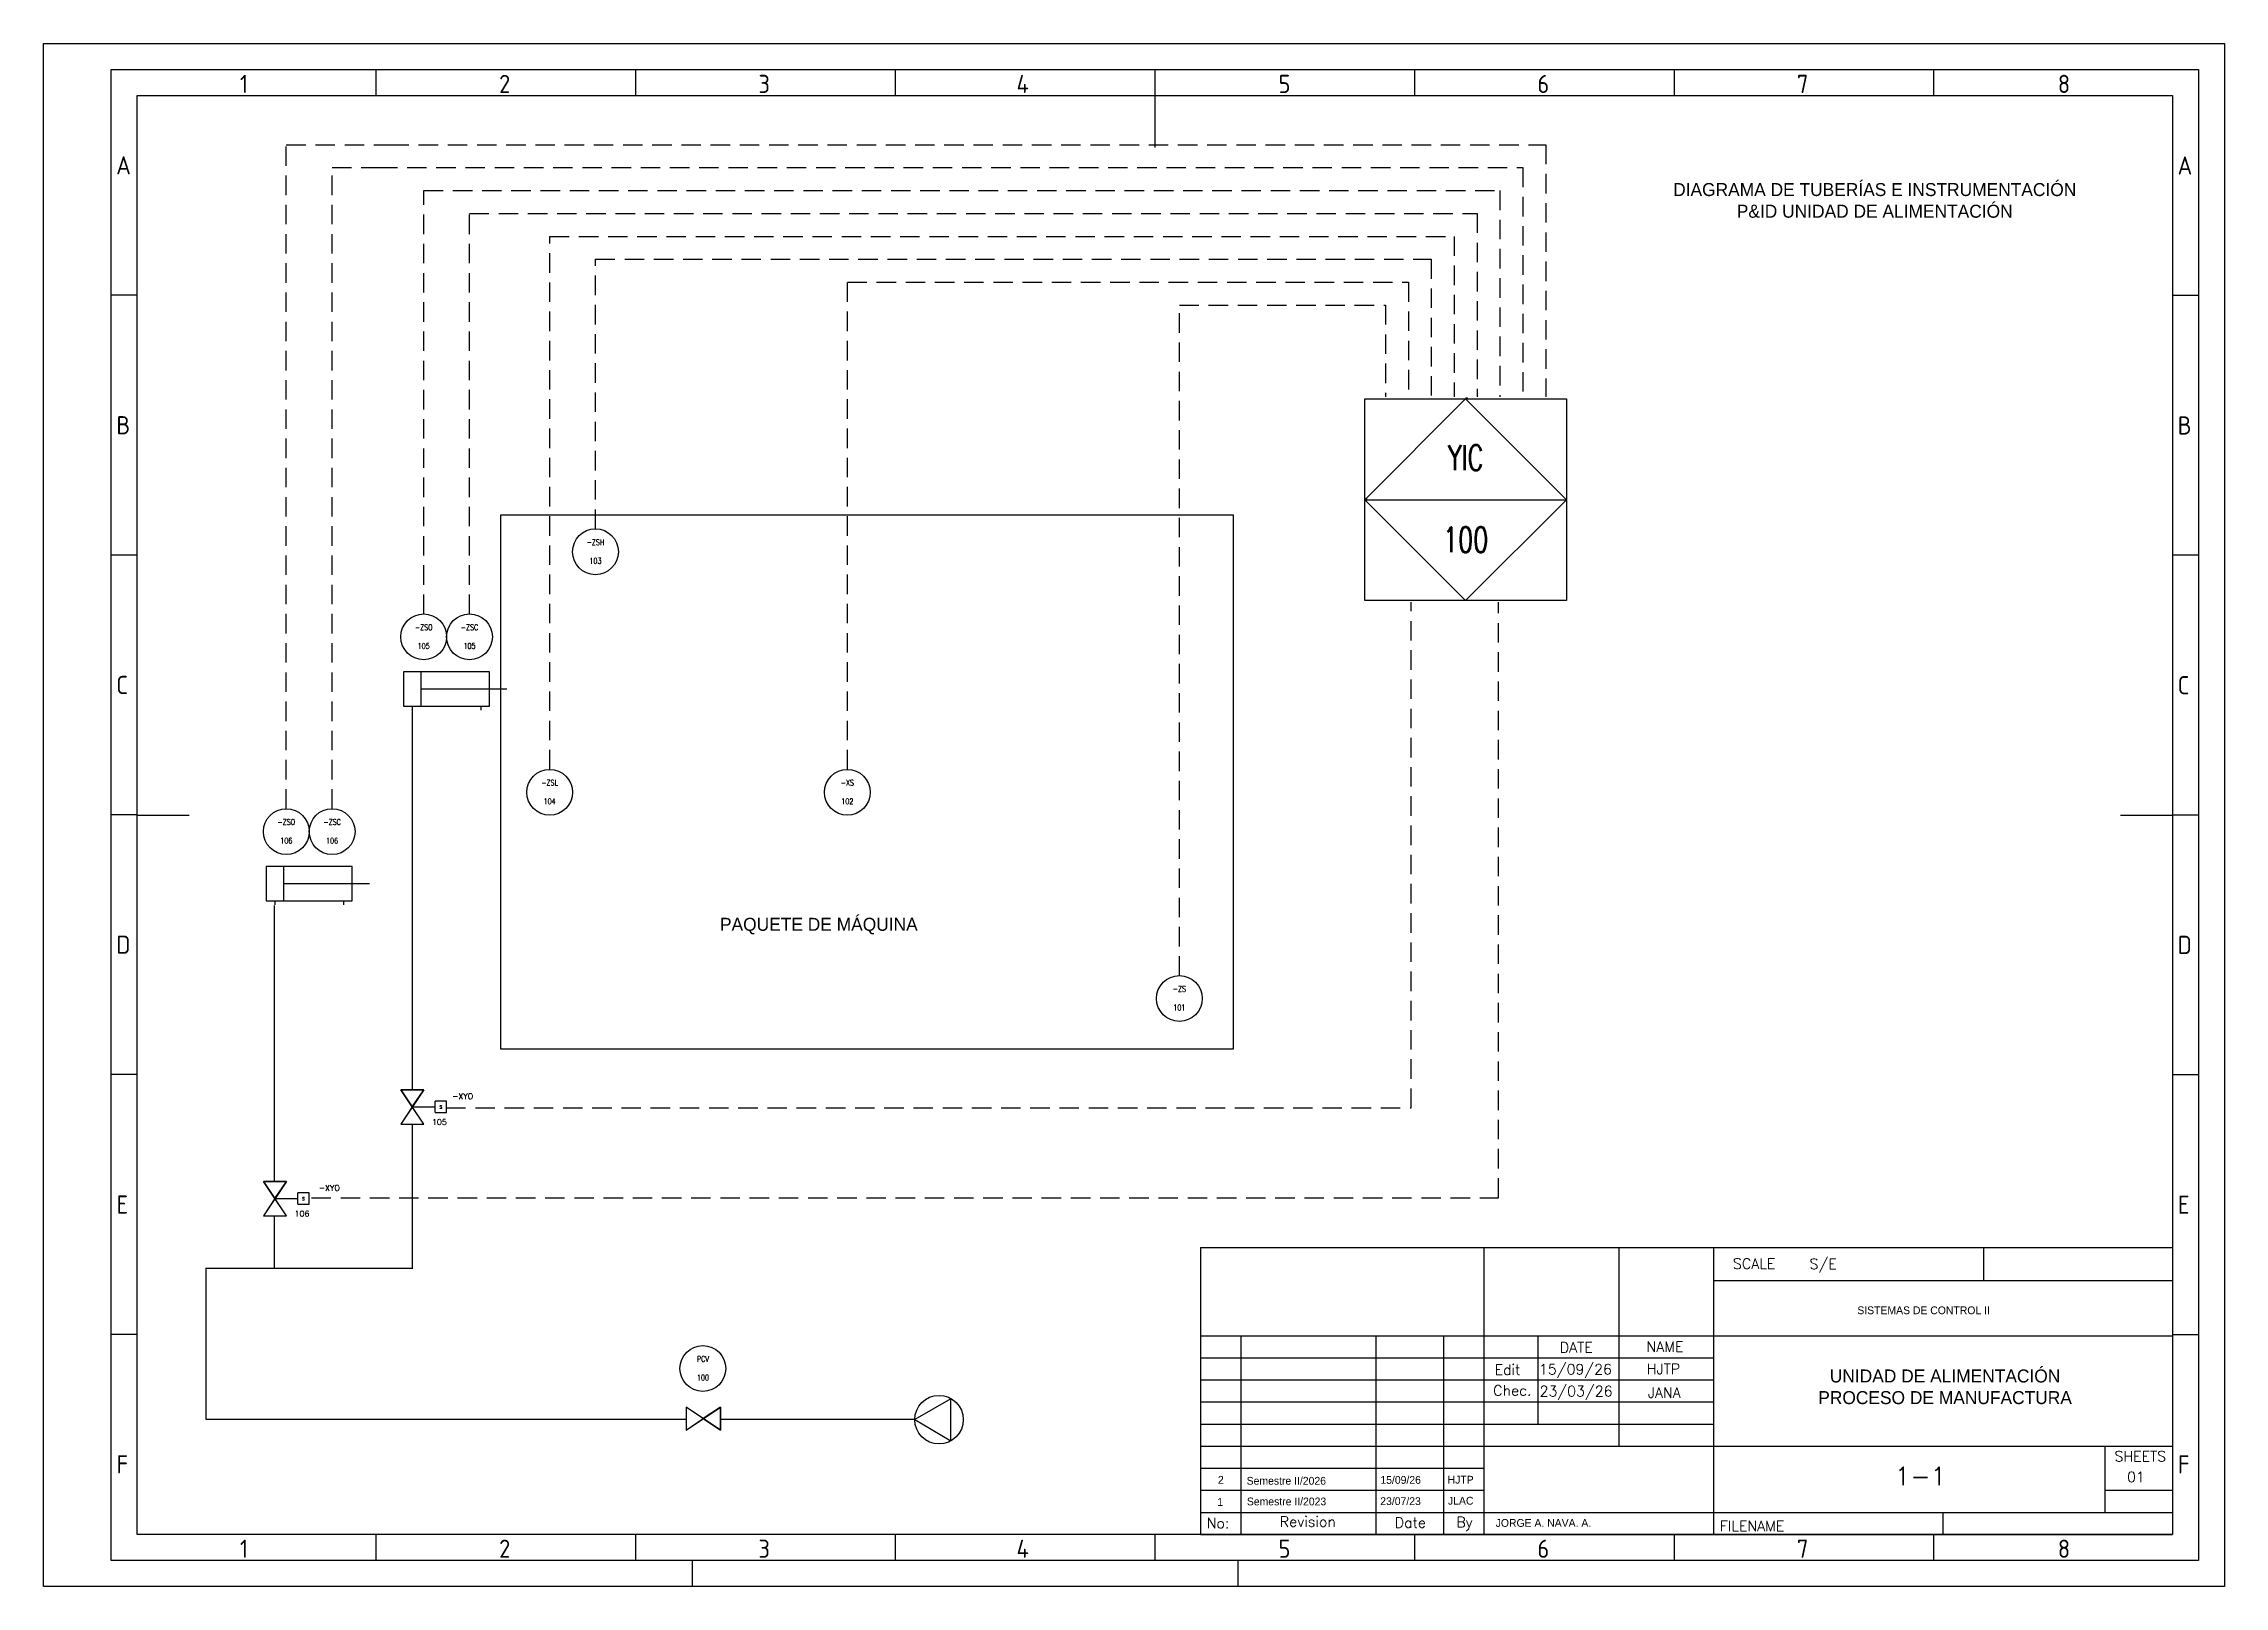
# Model space of a CAD drawing. Extents: x 2 to 422, y 0 to 297.
import ezdxf
from ezdxf.enums import TextEntityAlignment as Align

# ---------------------------------------------------------------- set-up
doc = ezdxf.new("R2010")
doc.units = 0
doc.header["$LTSCALE"] = 10
doc.linetypes.add('HIDDEN', pattern=[0.375, 0.25, -0.125])
for name, color, linetype in [('035', 5, 'Continuous'), ('07', 7, 'Continuous'), ('DESC', 7, 'Continuous'), ('MISC', 4, 'Continuous'), ('SYMS', 7, 'Continuous'), ('TAGS', 4, 'Continuous')]:
    doc.layers.add(name, color=color, linetype=linetype)
for name, color, linetype, lineweight in [('Electrico', 1, 'HIDDEN', 30), ('ELECTRONICO', 3, 'HIDDEN', 30), ('LINEA PRINCIPAL', 7, 'Continuous', 30), ('Neumatic', 140, 'Pneumatic Signal', 25)]:
    doc.layers.add(name, color=color, linetype=linetype, lineweight=lineweight)
doc.styles.add('ISO Proportional', font='isocp.shx')
doc.styles.add('WD', font='romans.shx')
doc.linetypes.add('Pneumatic Signal', pattern='A,0.25,[130,ltypeshp.shx,S=0.1,R=-30,X=0,Y=0],0.04,[130,ltypeshp.shx,S=0.1,R=-30,X=0,Y=0],1', length=1.29)

# ---------------------------------------------------------------- blocks, each defined once
blk = doc.blocks.new('HIN1_INFRONT_MAIN_PLC')
for p, q in [((-0.5, -0.5), (-0.5, 0.5)), ((-0.5, 0.5), (0.5, 0.5)), ((0.5, 0.5), (0.5, -0.5)), ((0.5, -0.5), (-0.5, -0.5))]:
    blk.add_line(p, q)
at = {"ltscale": 0.127}
blk.add_line((-0.5, 0), (0.5, 0), dxfattribs=at)
at = {"ltscale": 25.4, "flags": 128}
blk.add_lwpolyline([(0, 0.5), (-0.5, 0), (0, -0.5), (0.5, 0)], close=True, dxfattribs=at)
at = {"ltscale": 3.2258, "flags": 128}
blk.add_lwpolyline([(0, 0.5), (-0.5, 0), (0, -0.5), (0.5, 0)], close=True, dxfattribs=at)
blk.add_lwpolyline([(0, 0.5), (-0.5, 0), (0, -0.5), (0.5, 0)], close=True, dxfattribs=at)
at = {"style": 'WD', "width": 0.7}
for tag, p, height in [('TERM04', (0.021, 0.531), 0.0625), ('X2TERM04', (0, 0.5), 0.005), ('X4TERM01', (-0.5, 0), 0.005), ('X1TERM03', (0.5, 0), 0.005), ('TERM03', (0.522, 0.018), 0.0625), ('RATING1', (0.548, -0.168), 0.125), ('DESC1', (0.548, -0.327), 0.125), ('DESC2', (0.548, -0.517), 0.125), ('X8TERM02', (0, -0.5), 0.005), ('TERM02', (0.023, -0.581), 0.0625), ('DESC3', (0.548, -0.697), 0.125), ('WDTAGALT', (0.548, -0.872), 0.125)]:
    blk.add_attdef(tag, p, '', height=height, dxfattribs=at)
for tag, height, p in [('INST', 0.125, (-0.582, 0.416)), ('LOC', 0.125, (-0.582, 0.254)), ('TERM01', 0.0625, (-0.524, 0.018))]:
    blk.add_attdef(tag, text='', height=height, dxfattribs=at).set_placement(p, align=Align.RIGHT)
blk.add_attdef('XREF', text='', height=0.0625, rotation=0.0625, dxfattribs=at).set_placement((0.63, 0.377), align=Align.TOP_CENTER)
for tag, p in [('TAG1_PART1', (0, 0.147)), ('TAG1_PART2', (0, -0.26))]:
    blk.add_attdef(tag, text='', height=0.125, dxfattribs=at).set_placement(p, align=Align.CENTER)
at = {"style": 'WD', "width": 0.7, "flags": 1}
for tag, p in [('WDTYPE', (-0.577, -0.17)), ('FAMILY', (-0.579, -0.223)), ('CAT', (-0.587, -0.253)), ('MFG', (-0.586, -0.28)), ('ASSYCODE', (-0.566, -0.306))]:
    blk.add_attdef(tag, text='', height=0.01, dxfattribs=at).set_placement(p, align=Align.CENTER)
blk = doc.blocks.new('HIN1_FIELD_MOUNT')
at = {"ltscale": 3.2258}
blk.add_circle((0, 0), 0.5, dxfattribs=at)
at = {"style": 'WD', "width": 0.7}
for tag, height, p in [('INST', 0.125, (-0.454, 0.471)), ('TERM01', 0.0625, (-0.524, 0.018)), ('LOC', 0.125, (-0.454, 0.309))]:
    blk.add_attdef(tag, text='', height=height, dxfattribs=at).set_placement(p, align=Align.RIGHT)
for tag, p, height in [('X2TERM04', (0, 0.5), 0.005), ('TERM04', (0.021, 0.531), 0.0625), ('X4TERM01', (-0.5, 0), 0.005), ('X1TERM03', (0.5, 0), 0.005), ('TERM03', (0.522, 0.018), 0.0625), ('RATING1', (0.513, -0.159), 0.125), ('DESC1', (0.513, -0.318), 0.125), ('DESC2', (0.513, -0.508), 0.125), ('X8TERM02', (0, -0.5), 0.005), ('TERM02', (0.023, -0.581), 0.0625), ('WDTAGALT', (0.513, -0.863), 0.125), ('DESC3', (0.513, -0.688), 0.125)]:
    blk.add_attdef(tag, p, '', height=height, dxfattribs=at)
for tag, p in [('TAG1_PART1', (0, 0.147)), ('TAG1_PART2', (0, -0.26))]:
    blk.add_attdef(tag, text='', height=0.125, dxfattribs=at).set_placement(p, align=Align.CENTER)
blk.add_attdef('XREF', text='', height=0.0625, rotation=0.0625, dxfattribs=at).set_placement((0.546, 0.412), align=Align.TOP_CENTER)
at = {"style": 'WD', "width": 0.7, "flags": 1}
for tag, p in [('WDTYPE', (-0.535, -0.17)), ('CAT', (-0.546, -0.253)), ('MFG', (-0.544, -0.28)), ('FAMILY', (-0.537, -0.223)), ('ASSYCODE', (-0.525, -0.306))]:
    blk.add_attdef(tag, text='', height=0.01, dxfattribs=at).set_placement(p, align=Align.CENTER)
blk = doc.blocks.new('VCY1_CYL_RETRACT')
for p, q in [((0.563, 0.281), (-0.063, 0.281)), ((-0.063, 0.281), (-0.063, 0.031)), ((0.062, 0.281), (0.062, 0.031)), ((0.563, 0.031), (0.563, 0.281)), ((-0.063, 0.031), (0.563, 0.031)), ((0, 0.031), (0, 0)), ((0.062, 0.156), (0.688, 0.156)), ((0.5, 0.031), (0.5, 0))]:
    blk.add_line(p, q)
at = {"style": 'WD', "width": 0.7}
for tag, p in [('INST', (0.25, 0.656)), ('LOC', (0.25, 0.5)), ('TAG1', (0.25, 0.344))]:
    blk.add_attdef(tag, text='', height=0.125, dxfattribs=at).set_placement(p, align=Align.CENTER)
for tag, p in [('DESC1', (-0.125, 0.156)), ('DESC2', (-0.125, 0)), ('DESC3', (-0.125, -0.156)), ('WDTAGALT', (-0.125, -0.312))]:
    blk.add_attdef(tag, text='', height=0.125, dxfattribs=at).set_placement(p, align=Align.RIGHT)
at = {"linetype": 'Continuous', "style": 'WD', "flags": 9}
for tag, p in [('ASSYCODE', (0.375, 0.188)), ('MFG', (0.373, 0.205)), ('CAT', (0.375, 0.224))]:
    blk.add_attdef(tag, text='', height=0.01, dxfattribs=at).set_placement(p, align=Align.CENTER)
at = {"style": 'WD'}
for tag, p, height, flags in [('WDBLKNAM', (0.343, 0.281), 0.01, 9), ('FAMILY', (0.35, 0.268), 0.01, 9), ('X8TERM01', (0, 0), 0.005, 1), ('WDTYPE', (0.062, 0.062), 0.01, 1), ('X8TERM02', (0.5, 0), 0.005, 1)]:
    blk.add_attdef(tag, p, '', height=height, dxfattribs=dict(at, flags=flags))
blk.add_attdef('XREF', (0.656, 0.219), '', height=0.0625, dxfattribs=at)
at = {"style": 'WD', "width": 0.7}
for tag, p, height in [('RATING1', (0.688, 0), 0.125), ('TERM01', (0.031, -0.094), 0.0625), ('TERM02', (0.531, -0.094), 0.0625)]:
    blk.add_attdef(tag, p, '', height=height, dxfattribs=at)
blk = doc.blocks.new('VGVA1_GATE_VALVE')
at = {"ltscale": 3.2258}
for p, q in [((-0.25, 0.375), (0.25, -0.375)), ((-0.25, -0.375), (0.25, 0.375)), ((0.25, 0.375), (-0.25, 0.375)), ((0.25, -0.375), (-0.25, -0.375))]:
    blk.add_line(p, q, dxfattribs=at)
at = {"ltscale": 25.4, "flags": 128}
for points in [[(0.25, 0.375), (0, 0), (-0.25, 0.375)], [(-0.25, -0.375), (0, 0), (0.25, -0.375)]]:
    blk.add_lwpolyline(points, close=True, dxfattribs=at)
at = {"style": 'WD', "flags": 1}
for tag, p in [('INST', (-0.337, 0.128)), ('LOC', (-0.337, -0.049)), ('TAG1', (-0.337, -0.238))]:
    blk.add_attdef(tag, text='', height=0.125, dxfattribs=at).set_placement(p, align=Align.RIGHT)
at = {"style": 'WD'}
for tag, p, height in [('X2TERM03', (0, 0.375), 0.005), ('X1TERM02', (0, 0), 0.005), ('TERM03', (0.02, 0.388), 0.0625), ('TERM02', (0.034, 0.014), 0.0625), ('X8TERM01', (0, -0.375), 0.005), ('TERM01', (0.029, -0.455), 0.0625), ('RATING1', (0.29, -0.178), 0.125), ('DESC1', (0.29, -0.394), 0.125), ('DESC2', (0.29, -0.578), 0.125), ('WDTAGALT', (0.29, -0.948), 0.125), ('DESC3', (0.29, -0.768), 0.125)]:
    blk.add_attdef(tag, p, '', height=height, dxfattribs=at)
blk.add_attdef('XREF', text='', height=0.0625, rotation=0.0625, dxfattribs=at).set_placement((0.366, 0.368), align=Align.TOP_CENTER)
at = {"style": 'WD', "flags": 1}
for tag, p in [('FAMILY', (-0.337, -0.356)), ('WDTYPE', (-0.33, -0.297)), ('CAT', (-0.337, -0.401)), ('MFG', (-0.335, -0.432)), ('ASSYCODE', (-0.307, -0.461))]:
    blk.add_attdef(tag, text='', height=0.01, dxfattribs=at).set_placement(p, align=Align.CENTER)
blk = doc.blocks.new('VAC1_SOLENOID')
for p, q in [((-0.75, -0.125), (-0.75, 0.125)), ((-0.75, 0.125), (-0.5, 0.125)), ((-0.5, -0.125), (-0.5, 0.125)), ((-0.5, -0.125), (-0.75, -0.125))]:
    blk.add_line(p, q)
at = {"ltscale": 3.2258}
blk.add_line((0, 0), (-0.5, 0), dxfattribs=at)
at = {"style": 'WD'}
for tag, height, p in [('INST', 0.125, (-0.84, 0.553)), ('LOC', 0.125, (-0.835, 0.368)), ('TAG1', 0.125, (-0.835, 0.17)), ('TERM03', 0.0625, (-0.769, 0.009))]:
    blk.add_attdef(tag, text='', height=height, dxfattribs=at).set_placement(p, align=Align.RIGHT)
blk.add_attdef('XREF', text='', height=0.0625, rotation=0.0625, dxfattribs=at).set_placement((-0.999, 0.095), align=Align.TOP_CENTER)
for tag, p, height in [('X4TERM03', (-0.75, 0), 0.005), ('TERM02', (-0.628, 0.134), 0.0625), ('X2TERM02', (-0.625, 0.125), 0.005), ('X8TERM01', (-0.625, -0.125), 0.005), ('TERM01', (-0.624, -0.201), 0.0625), ('DESC1', (-0.431, -0.209), 0.125), ('DESC2', (-0.431, -0.393), 0.125), ('DESC3', (-0.431, -0.583), 0.125), ('RATING1', (-0.431, -0.761), 0.125), ('WDTAGALT', (-0.421, -0.949), 0.125)]:
    blk.add_attdef(tag, p, '', height=height, dxfattribs=at)
blk.add_attdef('TEXT', text='', height=0.0625, dxfattribs=at).set_placement((-0.624, -0.004), align=Align.MIDDLE_CENTER)
at = {"style": 'WD', "flags": 1}
for tag, p in [('WDTYPE', (-0.828, -0.053)), ('FAMILY', (-0.831, -0.09)), ('CAT', (-0.831, -0.134)), ('MFG', (-0.829, -0.166)), ('ASSYCODE', (-0.801, -0.195))]:
    blk.add_attdef(tag, text='', height=0.01, dxfattribs=at).set_placement(p, align=Align.CENTER)
blk = doc.blocks.new('IEC_border_a3')
at = {"layer": '035'}
for p, q in [((64, 292), (64, 287)), ((114, 292), (114, 287)), ((164, 292), (164, 287)), ((214, 292), (214, 287)), ((264, 292), (264, 287)), ((314, 292), (314, 287)), ((364, 292), (364, 287)), ((17.97, 248.58), (12.98, 248.58)), ((414.97, 248.54), (409.98, 248.54)), ((17.98, 198.54), (13, 198.54)), ((414.98, 198.5), (410, 198.5)), ((17.98, 148.54), (13, 148.54)), ((414.98, 148.5), (410, 148.5)), ((17.98, 98.54), (13, 98.54)), ((414.98, 98.5), (410, 98.5)), ((18, 48.5), (13.02, 48.5)), ((415, 48.46), (410.02, 48.46)), ((64, 10), (64, 5)), ((114, 10), (114, 5)), ((164, 10), (164, 5)), ((214, 10), (214, 5)), ((264, 10), (264, 5)), ((314, 10), (314, 5)), ((364, 10), (364, 5)), ((125, 0), (125, 5)), ((230, 5), (230, 0))]:
    blk.add_line(p, q, dxfattribs=at)
for points in [[(0, 297), (420, 297), (420, 0), (0, 0)], [(18, 287), (410, 287), (410, 10), (18, 10)]]:
    blk.add_lwpolyline(points, close=True, dxfattribs=at)
at = {"layer": '07'}
for p, q in [((214, 287), (214, 277)), ((18, 148.5), (28, 148.5)), ((400, 148.5), (410, 148.5))]:
    blk.add_line(p, q, dxfattribs=at)
blk.add_lwpolyline([(13, 292), (415, 292), (415, 5), (13, 5)], close=True, dxfattribs=at)
at = {"layer": '035', "style": 'ISO Proportional'}
for s, p in [('1', (37.81, 287.5)), ('2', (87.73, 287.5)), ('3', (137.68, 287.5)), ('4', (187.38, 287.5)), ('5', (237.84, 287.5)), ('6', (287.69, 287.5)), ('7', (337.67, 287.5)), ('8', (387.92, 287.5)), ('A', (13.98, 271.83)), ('A', (410.98, 271.79)), ('B', (14, 221.79)), ('B', (411, 221.75)), ('C', (14, 171.79)), ('C', (411, 171.75)), ('D', (14, 121.79)), ('D', (411, 121.75)), ('E', (14.02, 71.75)), ('E', (411.02, 71.72)), ('F', (14.02, 21.75)), ('F', (411.02, 21.72)), ('1', (37.81, 5.5)), ('2', (87.73, 5.5)), ('3', (137.68, 5.5)), ('4', (187.38, 5.5)), ('5', (237.84, 5.5)), ('6', (287.69, 5.5)), ('7', (337.67, 5.5)), ('8', (387.92, 5.5))]:
    blk.add_text(s, height=3.5, dxfattribs=at).set_placement(p)
blk = doc.blocks.new('IEC_tblock_a3')
at = {"layer": '035'}
for p, q in [((-106.6, 55.25), (-106.6, 17)), ((-36.4, 55.25), (-36.4, 48.88)), ((-88.4, 48.88), (0, 48.88)), ((-179.4, 38.25), (-179.4, 0)), ((-153.4, 38.25), (-153.4, 0)), ((-140.4, 38.25), (-140.4, 0)), ((-122.2, 38.25), (-122.2, 21.25)), ((-187.2, 34), (-88.4, 34)), ((-187.2, 29.75), (-88.4, 29.75)), ((-187.2, 25.5), (-88.4, 25.5)), ((-187.2, 21.25), (-88.4, 21.25)), ((-187.2, 17), (-132.6, 17)), ((-187.2, 12.75), (-132.6, 12.75)), ((-187.2, 8.5), (-132.6, 8.5)), ((-13, 8.5), (0, 8.5)), ((-187.2, 4.25), (0, 4.25)), ((-44.2, 4.25), (-44.2, 0))]:
    blk.add_line(p, q, dxfattribs=at)
at = {"layer": '07'}
for p, q in [((-187.2, 55.25), (-187.2, 0)), ((-187.2, 55.25), (0, 55.25)), ((-132.6, 55.25), (-132.6, 0)), ((-88.4, 55.25), (-88.4, 0)), ((0, 55.25), (0, 0)), ((-187.2, 38.25), (0, 38.25)), ((-132.6, 17), (0, 17)), ((-13, 17), (-13, 4.25)), ((-187.2, 0), (0, 0))]:
    blk.add_line(p, q, dxfattribs=at)
at = {"style": 'WD'}
for tag, p in [('SCALE', (-69.88, 51.07)), ('SH', (-8.74, 10.06)), ('FILENAME', (-68.15, 0.8))]:
    blk.add_attdef(tag, p, '', height=2, dxfattribs=at)
for tag, height, p in [('PROJDESC', 5, (-45.9, 29.2)), ('EDDATE', 2, (-114.97, 30.8)), ('EDBY', 2, (-98.02, 30.86)), ('CKDATE', 2, (-114.85, 26.58)), ('CKBY', 2, (-97.88, 26.3)), ('DWGDESC', 5, (-44.85, 19.72)), ('DWGNO', 3.5, (-48.54, 9.46))]:
    blk.add_attdef(tag, text='', height=height, dxfattribs=at).set_placement(p, align=Align.CENTER)
at = {"style": 'WD', "flags": 1}
blk.add_attdef('WD_TB', (-120.95, 11.91), '', height=2, dxfattribs=at)
at = {"layer": 'Electrico', "style": 'WD'}
for s, p in [('SCALE', (-80.57, 51.13)), ('NAME', (-97.74, 35.14)), ('No:', (-183.81, 1.19)), ('Revision', (-166.53, 1.47)), ('Date', (-146.79, 1.28)), ('By', (-136.33, 1.37))]:
    blk.add_text(s, height=2, dxfattribs=at).set_placement(p, align=Align.CENTER)
for s, p in [('DATE', (-118, 35)), ('Edit', (-130.55, 30.72)), ('Chec.', (-130.82, 26.72)), ('SHEETS', (-11.17, 14.05)), ('FILENAME', (-87.18, 0.61))]:
    blk.add_text(s, height=2, dxfattribs=at).set_placement(p)

msp = doc.modelspace()

# ---------------------------------------------------------------- linework, layer by layer
at = {"layer": 'Electrico', "ltscale": 1.5}
for p, q in [((265.09, 92.43), (265.09, 189.79)), ((281.9, 75.16), (281.9, 189.79)), ((79.22, 92.43), (265.09, 92.43)), ((53.28, 75.16), (281.9, 75.16))]:
    msp.add_line(p, q, dxfattribs=at)
at = {"layer": 'ELECTRONICO', "ltscale": 1.5}
for p, q in [((48.43, 150.05), (48.43, 277.87)), ((48.43, 277.87), (68.28, 277.87)), ((68.28, 277.87), (290.99, 277.87)), ((290.99, 277.87), (290.99, 229.35)), ((57.25, 150.05), (57.25, 273.46)), ((57.25, 273.46), (66.07, 273.46)), ((66.07, 273.46), (286.58, 273.46)), ((286.58, 273.46), (286.58, 229.35)), ((74.89, 187.54), (74.89, 269.05)), ((74.89, 269.05), (282.17, 269.05)), ((282.17, 269.05), (282.17, 229.35)), ((83.71, 187.54), (83.71, 264.64)), ((83.71, 264.64), (277.76, 264.64)), ((277.76, 264.64), (277.76, 229.35)), ((99.15, 157.61), (99.15, 260.23)), ((99.15, 260.23), (273.35, 260.23)), ((273.35, 260.23), (273.35, 229.35)), ((107.97, 203.92), (107.97, 255.82)), ((107.97, 255.82), (268.94, 255.82)), ((268.94, 255.82), (268.94, 229.35)), ((156.48, 157.61), (156.48, 251.4)), ((156.48, 251.4), (264.53, 251.4)), ((264.53, 251.4), (264.53, 229.35)), ((220.43, 117.92), (220.43, 246.99)), ((220.43, 246.99), (260.12, 246.99)), ((260.12, 246.99), (260.12, 229.35))]:
    msp.add_line(p, q, dxfattribs=at)
at = {"layer": 'LINEA PRINCIPAL'}
for points in [[(89.72, 206.64), (230.76, 206.64), (230.76, 103.73), (89.72, 103.73)], [(169.49, 32.45), (176.4, 28.37), (176.4, 36.46)]]:
    msp.add_lwpolyline(points, close=True, dxfattribs=at)
msp.add_circle((174.14, 32.43), 4.67, dxfattribs=at)
at = {"layer": 'Neumatic', "ltscale": 1.5}
for p, q in [((72.66, 168.99), (72.66, 95.9)), ((72.64, 89.2), (72.64, 61.48)), ((46.1, 71.5), (46.1, 61.48)), ((33, 32.46), (33, 61.66)), ((33.08, 61.58), (72.62, 61.58)), ((125.44, 32.46), (33, 32.46)), ((169.49, 32.46), (132.07, 32.46))]:
    msp.add_line(p, q, dxfattribs=at)
at = {"layer": 'Neumatic', "lineweight": 25, "ltscale": 1.5}
msp.add_line((46.06, 131.43), (46.06, 78.13), dxfattribs=at)

# ---------------------------------------------------------------- block references
msp.add_blockref('IEC_border_a3', (1.69, 0.33))
ref = msp.add_blockref('IEC_tblock_a3', (411.69, 10.33))
ref.add_attrib('SCALE', 'S/E', (341.81, 61.41), dxfattribs={"height": 2, "style": 'WD'})
ref.add_attrib('EDBY', 'HJTP', dxfattribs={"height": 2, "style": 'WD'}).set_placement((313.67, 41.2), align=Align.CENTER)
ref.add_attrib('CKBY', 'JANA', dxfattribs={"height": 2, "style": 'WD'}).set_placement((313.81, 36.64), align=Align.CENTER)
ref.add_attrib('EDDATE', '15/09/26', dxfattribs={"height": 2, "style": 'WD'}).set_placement((296.71, 41.13), align=Align.CENTER)
ref.add_attrib('CKDATE', '23/03/26', dxfattribs={"height": 2, "style": 'WD'}).set_placement((296.83, 36.91), align=Align.CENTER)
ref.add_attrib('DWGNO', '1-1', dxfattribs={"height": 3.5, "style": 'WD'}).set_placement((363.15, 19.79), align=Align.CENTER)
ref.add_attrib('SH', '01', (402.95, 20.4), dxfattribs={"height": 2, "style": 'WD'})
at = {"layer": 'SYMS'}
ref = msp.add_blockref('HIN1_INFRONT_MAIN_PLC', (275.56, 209.51), dxfattribs=dict(at, xscale=38.8226688409225, yscale=38.8226688409225, zscale=38.8226688409225))
ref.add_attrib('TAG1_PART1', 'YIC', dxfattribs={"layer": 'TAGS', "color": 6, "height": 4.853, "style": 'WD', "width": 0.7}).set_placement((275.56, 215.21), align=Align.CENTER)
ref.add_attrib('TAG1_PART2', '100', dxfattribs={"layer": 'TAGS', "color": 6, "height": 4.853, "style": 'WD', "width": 0.7}).set_placement((275.56, 199.41), align=Align.CENTER)
ref.add_attrib('X4TERM01', '???', (256.15, 209.51), dxfattribs={"layer": 'MISC', "height": 0.194, "style": 'WD', "width": 0.7})
ref.add_attrib('X2TERM04', '???', (275.56, 228.92), dxfattribs={"layer": 'MISC', "height": 0.194, "style": 'WD', "width": 0.7})
ref = msp.add_blockref('HIN1_FIELD_MOUNT', (107.97, 199.51), dxfattribs=dict(at, xscale=8.820181165527359, yscale=8.820181165527359, zscale=8.820181165527359))
ref.add_attrib('TAG1_PART1', '-ZSH', dxfattribs={"layer": 'TAGS', "height": 1.103, "style": 'WD', "width": 0.7}).set_placement((107.97, 200.8), align=Align.CENTER)
ref.add_attrib('TAG1_PART2', '103', dxfattribs={"layer": 'TAGS', "height": 1.103, "style": 'WD', "width": 0.7}).set_placement((107.97, 197.21), align=Align.CENTER)
ref = msp.add_blockref('HIN1_FIELD_MOUNT', (74.89, 183.13), dxfattribs=dict(at, xscale=8.820181165527359, yscale=8.820181165527359, zscale=8.820181165527359))
ref.add_attrib('TAG1_PART1', '-ZSO', dxfattribs={"layer": 'TAGS', "height": 1.103, "style": 'WD', "width": 0.7}).set_placement((74.89, 184.42), align=Align.CENTER)
ref.add_attrib('TAG1_PART2', '105', dxfattribs={"layer": 'TAGS', "height": 1.103, "style": 'WD', "width": 0.7}).set_placement((74.89, 180.83), align=Align.CENTER)
ref = msp.add_blockref('HIN1_FIELD_MOUNT', (83.71, 183.13), dxfattribs=dict(at, xscale=8.820181165527359, yscale=8.820181165527359, zscale=8.820181165527359))
ref.add_attrib('TAG1_PART1', '-ZSC', dxfattribs={"layer": 'TAGS', "height": 1.103, "style": 'WD', "width": 0.7}).set_placement((83.71, 184.42), align=Align.CENTER)
ref.add_attrib('TAG1_PART2', '105', dxfattribs={"layer": 'TAGS', "height": 1.103, "style": 'WD', "width": 0.7}).set_placement((83.71, 180.83), align=Align.CENTER)
for name, p, xscale, yscale, zscale in [('VCY1_CYL_RETRACT', (72.69, 168.99), 26.46054349658207, 26.46054349658207, 26.46054349658207), ('VCY1_CYL_RETRACT', (46.23, 131.51), 26.46054349658207, 26.46054349658207, 26.46054349658207), ('VGVA1_GATE_VALVE', (46.23, 75), -8.820181165527359, 8.820181165527359, 8.820181165527359)]:
    msp.add_blockref(name, p, dxfattribs=dict(at, xscale=xscale, yscale=yscale, zscale=zscale))
ref = msp.add_blockref('HIN1_FIELD_MOUNT', (99.15, 153.2), dxfattribs=dict(at, xscale=8.820181165527359, yscale=8.820181165527359, zscale=8.820181165527359))
ref.add_attrib('TAG1_PART1', '-ZSL', dxfattribs={"layer": 'TAGS', "height": 1.103, "style": 'WD', "width": 0.7}).set_placement((99.15, 154.5), align=Align.CENTER)
ref.add_attrib('TAG1_PART2', '104', dxfattribs={"layer": 'TAGS', "height": 1.103, "style": 'WD', "width": 0.7}).set_placement((99.15, 150.91), align=Align.CENTER)
ref = msp.add_blockref('HIN1_FIELD_MOUNT', (156.48, 153.2), dxfattribs=dict(at, xscale=8.820181165527359, yscale=8.820181165527359, zscale=8.820181165527359))
ref.add_attrib('TAG1_PART1', '-XS', dxfattribs={"layer": 'TAGS', "height": 1.103, "style": 'WD', "width": 0.7}).set_placement((156.48, 154.5), align=Align.CENTER)
ref.add_attrib('TAG1_PART2', '102', dxfattribs={"layer": 'TAGS', "height": 1.103, "style": 'WD', "width": 0.7}).set_placement((156.48, 150.91), align=Align.CENTER)
ref = msp.add_blockref('HIN1_FIELD_MOUNT', (48.43, 145.64), dxfattribs=dict(at, xscale=8.820181165527359, yscale=8.820181165527359, zscale=8.820181165527359))
ref.add_attrib('TAG1_PART1', '-ZSO', dxfattribs={"layer": 'TAGS', "height": 1.103, "style": 'WD', "width": 0.7}).set_placement((48.43, 146.94), align=Align.CENTER)
ref.add_attrib('TAG1_PART2', '106', dxfattribs={"layer": 'TAGS', "height": 1.103, "style": 'WD', "width": 0.7}).set_placement((48.43, 143.35), align=Align.CENTER)
ref = msp.add_blockref('HIN1_FIELD_MOUNT', (57.25, 145.64), dxfattribs=dict(at, xscale=8.820181165527359, yscale=8.820181165527359, zscale=8.820181165527359))
ref.add_attrib('TAG1_PART1', '-ZSC', dxfattribs={"layer": 'TAGS', "height": 1.103, "style": 'WD', "width": 0.7}).set_placement((57.25, 146.94), align=Align.CENTER)
ref.add_attrib('TAG1_PART2', '106', dxfattribs={"layer": 'TAGS', "height": 1.103, "style": 'WD', "width": 0.7}).set_placement((57.25, 143.35), align=Align.CENTER)
ref = msp.add_blockref('HIN1_FIELD_MOUNT', (220.43, 113.51), dxfattribs=dict(at, xscale=8.820181165527359, yscale=8.820181165527359, zscale=8.820181165527359))
ref.add_attrib('TAG1_PART1', '-ZS', dxfattribs={"layer": 'TAGS', "height": 1.103, "style": 'WD', "width": 0.7}).set_placement((220.43, 114.81), align=Align.CENTER)
ref.add_attrib('TAG1_PART2', '101', dxfattribs={"layer": 'TAGS', "height": 1.103, "style": 'WD', "width": 0.7}).set_placement((220.43, 111.22), align=Align.CENTER)
ref.add_attrib('X2TERM04', '???', (220.43, 117.92), dxfattribs={"layer": 'MISC', "height": 0.0441, "style": 'WD', "width": 0.7})
at = {"layer": 'SYMS', "xscale": -8.820181165527359, "yscale": 8.820181165527359, "zscale": 8.820181165527359}
for p, rotation in [((72.69, 92.64), 359.9999999999999), ((128.73, 32.64), 269.9999999999999)]:
    msp.add_blockref('VGVA1_GATE_VALVE', p, dxfattribs=dict(at, rotation=rotation))
at = {"layer": 'SYMS'}
ref = msp.add_blockref('VAC1_SOLENOID', (72.69, 92.64), dxfattribs=dict(at, xscale=-8.820181165527359, yscale=8.820181165527359, zscale=8.820181165527359, rotation=359.9999999999999))
ref.add_attrib('DESC2', '105', (76.49, 89.17), dxfattribs={"layer": 'DESC', "height": 1.103, "style": 'WD'})
ref.add_attrib('TEXT', 'S', dxfattribs={"layer": 'MISC', "height": 0.551, "style": 'WD'}).set_placement((78.19, 92.61), align=Align.MIDDLE_CENTER)
ref.add_attrib('TAG1', '-XYO', dxfattribs={"layer": 'TAGS', "height": 1.103, "style": 'WD'}).set_placement((84.41, 94.14), align=Align.RIGHT)
ref = msp.add_blockref('VAC1_SOLENOID', (46.23, 75), dxfattribs=dict(at, xscale=-8.820181165527359, yscale=8.820181165527359, zscale=8.820181165527359))
ref.add_attrib('DESC2', '106', (50.03, 71.53), dxfattribs={"layer": 'DESC', "height": 1.103, "style": 'WD'})
ref.add_attrib('TEXT', 'S', dxfattribs={"layer": 'MISC', "height": 0.551, "style": 'WD'}).set_placement((51.73, 74.96), align=Align.MIDDLE_CENTER)
ref.add_attrib('TAG1', '-XYO', dxfattribs={"layer": 'TAGS', "height": 1.103, "style": 'WD'}).set_placement((58.73, 76.5), align=Align.RIGHT)
ref = msp.add_blockref('HIN1_FIELD_MOUNT', (128.66, 42.28), dxfattribs=dict(at, xscale=8.820181165527359, yscale=8.820181165527359, zscale=8.820181165527359))
ref.add_attrib('TAG1_PART1', 'PCV', dxfattribs={"layer": 'TAGS', "height": 1.103, "style": 'WD', "width": 0.7}).set_placement((128.66, 43.57), align=Align.CENTER)
ref.add_attrib('TAG1_PART2', '100', dxfattribs={"layer": 'TAGS', "height": 1.103, "style": 'WD', "width": 0.7}).set_placement((128.66, 39.98), align=Align.CENTER)
ref.add_attrib('X2TERM04', '???', (128.66, 46.69), dxfattribs={"layer": 'MISC', "height": 0.0441, "style": 'WD', "width": 0.7})

# ---------------------------------------------------------------- texts
at = {"attachment_point": 1}
for s, width, heights, insert, char_height in [('\\pxqc;DIAGRAMA DE TUBERÍAS E INSTRUMENTACIÓN\\PP&ID UNIDAD DE ALIMENTACIÓN', 98.032, [6.88], (305.33, 270.49), 2.5), ('SISTEMAS DE CONTROL II', 33.8013, [0], (351, 54.23), 1.5), ('\\pxqc;UNIDAD DE ALIMENTACIÓN\\PPROCESO DE MANUFACTURA', 81.7247, [16.59], (327.03, 42.09), 2.5), ('2', 13.0311, [0], (227.86, 21.6), 1.5), ('Semestre II/2026', 23.0957, [0], (233.39, 21.41), 1.5), ('15/09/26', 13.0311, [0], (259.14, 21.58), 1.5), ('HJTP', 13.0311, [0], (272.09, 21.62), 1.5), ('1', 13.0311, [0], (227.72, 17.33), 1.5), ('Semestre II/2023', 23.0957, [0], (233.43, 17.43), 1.5), ('23/07/23', 13.0311, [0], (259.12, 17.49), 1.5), ('JLAC', 13.0311, [0], (272.16, 17.57), 1.5), ('JORGE A. NAVA. A.', 27.914, [2.3], (281.35, 13.3), 1.5)]:
    msp.add_mtext_dynamic_manual_height_columns(s, width=width, gutter_width=12.5, heights=heights, dxfattribs=dict(at, insert=insert, char_height=char_height))
at = {"layer": 'LINEA PRINCIPAL', "insert": (131.95, 129.04), "char_height": 2.5, "attachment_point": 1}
msp.add_mtext_dynamic_manual_height_columns('PAQUETE DE MÁQUINA', width=61.2319, gutter_width=12.5, heights=[0], dxfattribs=at)

doc.saveas('drawing.dxf')
